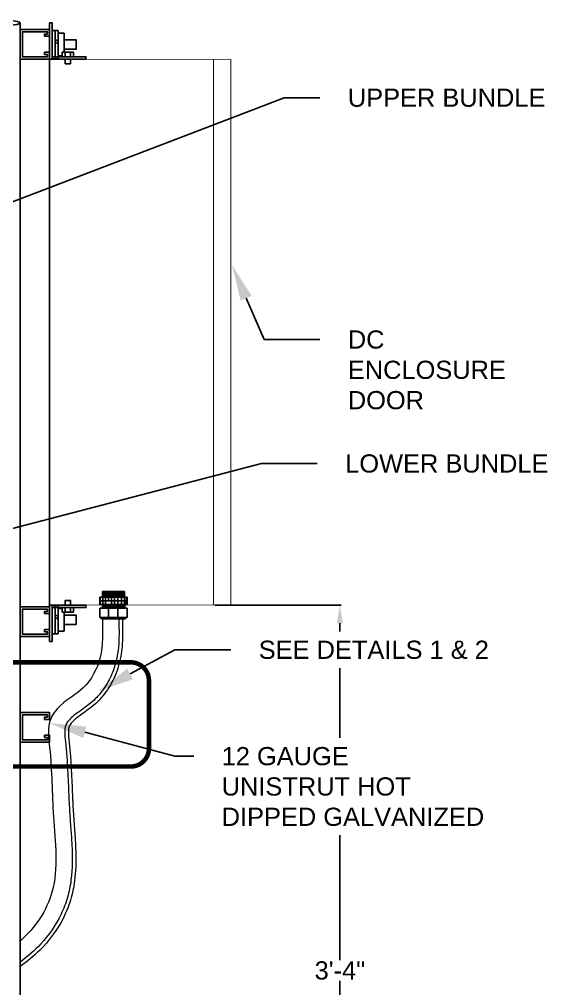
# Model space of a CAD drawing. Header units: feet. Extents: x -17 to 1389, y -162 to 787.
# Drawn here: x 1239.1 to 1268.9, y 112.7 to 166 of the extents above; entities that cross this region are included whole.
import ezdxf
from ezdxf import colors
from ezdxf.entities.mleader import LeaderData, LeaderLine
from ezdxf.math import Vec2, Vec3

# ---------------------------------------------------------------- set-up
doc = ezdxf.new("R2010")
doc.units = ezdxf.units.FT
doc.header["$MEASUREMENT"] = 0
doc.linetypes.add('PHANTOM', pattern=[2.5, 1.25, -0.25, 0.25, -0.25, 0.25, -0.25])
doc.linetypes.add('PHANTOM2', pattern=[1.25, 0.625, -0.125, 0.125, -0.125, 0.125, -0.125])
for name, color, linetype in [('Cable Gland', 4, 'Continuous'), ('DC Homerun', 8, 'Continuous'), ('E-COMB-BOX', 41, 'Continuous'), ('E-DETL-LINE', 153, 'PHANTOM'), ('G-ANNO-DIMS', 1, 'Continuous'), ('G-ANNO-TEXT', 1, 'Continuous'), ('S-BEAM', 7, 'Continuous'), ('S-BOLT', 93, 'Continuous'), ('S-STEL-ANGL', 3, 'Continuous'), ('XREF', 7, 'Continuous')]:
    doc.layers.add(name, color=color, linetype=linetype)
doc.styles.add('NEI-A', font='arial.ttf')
doc.dimstyles.new('NEI-A', dxfattribs={"dimtxt": 0.1, "dimasz": 0.125, "dimexe": 0.0625, "dimexo": 0.0625, "dimgap": 0.0625, "dimtad": 0, "dimtih": 1, "dimtoh": 1, "dimdec": 4, "dimzin": 3, "dimdsep": 46, "dimlunit": 4, "dimtxsty": 'NEI-A', "dimcen": 0, "dimadec": 0, "dimazin": 0, "dimtfac": 0.75, "dimtdec": 4, "dimtofl": 0, "dimtmove": 0, "dimatfit": 3, "dimfxl": 1, "dimfrac": 1, "dimtolj": 1, "dimtzin": 0, "dimarcsym": 0})

# ---------------------------------------------------------------- blocks, each defined once
blk = doc.blocks.new('gland')
at = {"layer": 'Cable Gland'}
for p, q in [((0, 0.598), (1.5, 0.598)), ((0, 0.598), (0, 0.398)), ((0, 0.598), (1.5, 0.598)), ((0, 0.598), (0, 0.398)), ((0.02, 0.598), (0.02, 0.398)), ((0.02, 0.598), (0.02, 0.398)), ((1.134, 0.921), (0.155, 0.862)), ((1.371, 0.903), (0.155, 0.83)), ((1.02, 0.882), (0.155, 0.83)), ((0.155, 0.719), (0.155, 0.879)), ((0.438, 0.879), (0.155, 0.862)), ((1.371, 0.878), (0.155, 0.805)), ((1.371, 0.878), (0.155, 0.805)), ((1.371, 0.847), (0.155, 0.774)), ((1.371, 0.847), (0.155, 0.774)), ((1.371, 0.815), (0.155, 0.742)), ((1.371, 0.815), (0.155, 0.742)), ((1.371, 0.784), (0.155, 0.711)), ((1.371, 0.784), (0.155, 0.711)), ((1.371, 0.752), (0.155, 0.679)), ((1.371, 0.752), (0.155, 0.679)), ((1.371, 0.721), (0.155, 0.647)), ((1.371, 0.721), (0.155, 0.647)), ((1.371, 0.689), (0.155, 0.616)), ((1.371, 0.689), (0.155, 0.616)), ((0.162, 0.598), (0.162, 0.398)), ((0.162, 0.598), (0.162, 0.398)), ((1.371, 0.689), (0.288, 0.624)), ((1.371, 0.689), (0.288, 0.624)), ((0.324, 0.598), (0.324, 0.398)), ((0.324, 0.598), (0.324, 0.398)), ((1.371, 0.657), (0.337, 0.595)), ((1.371, 0.657), (0.337, 0.595)), ((0.487, 0.598), (0.487, 0.398)), ((0.487, 0.598), (0.487, 0.398)), ((0.649, 0.598), (0.649, 0.398)), ((0.649, 0.598), (0.649, 0.398)), ((1.371, 0.752), (0.666, 0.71)), ((1.371, 0.752), (0.666, 0.71)), ((0.811, 0.598), (0.811, 0.398)), ((0.811, 0.598), (0.811, 0.398)), ((1.371, 0.626), (0.912, 0.598)), ((1.371, 0.626), (0.912, 0.598)), ((1.003, 0.598), (1.003, 0.398)), ((1.003, 0.598), (1.003, 0.398)), ((1.194, 0.598), (1.194, 0.398)), ((1.194, 0.598), (1.194, 0.398)), ((1.362, 0.598), (1.362, 0.398)), ((1.362, 0.598), (1.362, 0.398)), ((1.371, 0.598), (1.371, 0.921)), ((1.465, 0.598), (1.465, 0.398)), ((1.465, 0.598), (1.465, 0.398)), ((1.5, 0.598), (1.5, 0.398)), ((1.5, 0.598), (1.5, 0.398)), ((0, 0.398), (1.5, 0.398)), ((0, 0.398), (1.5, 0.398)), ((0, 0.398), (0, 0.198)), ((0, 0.398), (1.5, 0.398)), ((0, 0.398), (1.5, 0.398)), ((0, 0.398), (0, 0.198)), ((0, 0.198), (1.5, 0.198)), ((0, 0.198), (1.5, 0.198)), ((0, 0), (0, -0.519)), ((1.5, 0), (0, 0)), ((0, 0), (0, -0.519)), ((1.5, 0), (0, 0)), ((0.02, 0.398), (0.02, 0.198)), ((0.02, 0.398), (0.02, 0.198)), ((0.447, 0.199), (0.148, 0.181)), ((0.447, 0.199), (0.148, 0.181)), ((0.148, 0), (0.148, 0.198)), ((1.372, 0.192), (0.148, 0.118)), ((1.372, 0.192), (0.148, 0.118)), ((0.834, 0.191), (0.148, 0.15)), ((0.834, 0.191), (0.148, 0.15)), ((1.372, 0.16), (0.148, 0.087)), ((0.148, 0), (0.148, 0.16)), ((1.372, 0.16), (0.148, 0.087)), ((1.372, 0.129), (0.148, 0.055)), ((1.372, 0.129), (0.148, 0.055)), ((1.372, 0.097), (0.148, 0.024)), ((1.372, 0.097), (0.148, 0.024)), ((0.162, 0.398), (0.162, 0.198)), ((0.162, 0.398), (0.162, 0.198)), ((1.372, 0.066), (0.281, 0)), ((1.372, 0.066), (0.281, 0)), ((0.324, 0.398), (0.324, 0.198)), ((0.324, 0.398), (0.324, 0.198)), ((0.487, 0), (0.487, -0.519)), ((0.487, 0), (0.487, -0.519)), ((0.649, 0.398), (0.649, 0.198)), ((0.649, 0.398), (0.649, 0.198)), ((1.372, 0.034), (0.806, 0)), ((1.372, 0.034), (0.806, 0)), ((0.811, 0.398), (0.811, 0.198)), ((0.811, 0.398), (0.811, 0.198)), ((1.003, 0.398), (1.003, 0.198)), ((1.003, 0), (1.003, -0.519)), ((1.003, 0), (1.003, -0.519)), ((1.194, 0.398), (1.194, 0.198)), ((1.194, 0.398), (1.194, 0.198)), ((1.362, 0.398), (1.362, 0.198)), ((1.362, 0.398), (1.362, 0.198)), ((1.372, 0), (1.372, 0.36)), ((1.372, 0), (1.372, 0.36)), ((1.465, 0.398), (1.465, 0.198)), ((1.465, 0.398), (1.465, 0.198)), ((1.5, 0.398), (1.5, 0.198)), ((1.5, 0.398), (1.5, 0.198)), ((1.5, 0), (1.5, -0.519)), ((1.5, 0), (1.5, -0.01)), ((1.5, -0.519), (0, -0.519)), ((1.5, -0.519), (0, -0.519)), ((1.5, -0.346), (1.5, -0.519)), ((1.356, -0.595), (0.144, -0.595)), ((1.356, -0.595), (0.144, -0.595))]:
    blk.add_line(p, q, dxfattribs=at)
blk.add_lwpolyline([(1.371, 0.921), (0.155, 0.921), (0.155, 0.598)], dxfattribs=at)
for centre, radius, start, end in [((0.157, -0.438), 0.157, 211.1124, 265.2765), ((0.157, -0.438), 0.157, 211.1124, 265.2765), ((1.335, -0.432), 0.164, 277.1817, 327.7782), ((1.335, -0.432), 0.164, 277.1817, 327.7782)]:
    blk.add_arc(centre, radius, start, end, dxfattribs=at)
blk = doc.blocks.new('*D19')
at = {"layer": 'Defpoints', "color": 0, "transparency": 16777216}
for p in [(1249.759, 133.805), (1256.707, 133.805), (1256.416, 93.615)]:
    blk.add_point(p, dxfattribs=at)
at = {"layer": 'G-ANNO-DIMS', "color": 0, "lineweight": -2, "transparency": 16777216}
for p, q in [((1249.822, 133.805), (1256.769, 133.805)), ((1256.707, 132.805), (1256.707, 114.283)), ((1256.707, 94.615), (1256.707, 113.137)), ((1256.479, 93.615), (1256.769, 93.615))]:
    blk.add_line(p, q, dxfattribs=at)
at = {"layer": 'G-ANNO-DIMS', "color": 0, "transparency": 16777216}
for points in [[(1256.54, 132.805), (1256.874, 132.805), (1256.707, 133.805)], [(1256.54, 94.615), (1256.874, 94.615), (1256.707, 93.615)]]:
    blk.add_solid(points, dxfattribs=at)
at = {"layer": 'G-ANNO-DIMS', "color": 0, "transparency": 16777216, "insert": (1256.707, 113.71), "char_height": 1, "attachment_point": 5, "style": 'NEI-A'}
blk.add_mtext('\\A1;3\'-4"', dxfattribs=at)

msp = doc.modelspace()

# ---------------------------------------------------------------- linework, layer by layer
at = {"layer": 'DC Homerun', "lineweight": 20}
for points, knots in [([(1244.74397, 133.03922), (1244.75086, 132.83464), (1244.75783, 132.62173), (1244.76359, 131.93313), (1244.74565, 131.42715), (1244.56627, 130.5283), (1244.44829, 130.1531), (1244.12313, 129.44111), (1243.91541, 129.0992), (1243.53951, 128.64748), (1243.40959, 128.51186), (1243.14237, 128.26848), (1243.00992, 128.16393), (1242.76167, 127.97887), (1242.6458, 127.89768), (1242.37898, 127.70854), (1242.24396, 127.61054), (1242.04995, 127.44266), (1241.97897, 127.3696), (1241.87163, 127.2341), (1241.83884, 127.17613), (1241.81385, 127.11557), (1241.804, 127.0827), (1241.78721, 126.98423), (1241.78156, 126.92095), (1241.77964, 126.76269), (1241.78305, 126.6693), (1241.79858, 126.44651), (1241.81259, 126.31294), (1241.83981, 126.04743), (1241.85199, 125.92147), (1241.87351, 125.67675), (1241.88326, 125.55541), (1241.90999, 125.19424), (1241.92444, 124.95727), (1241.96178, 124.25588), (1241.97863, 123.80095), (1242.01224, 123.00867), (1242.02789, 122.66919), (1242.07094, 121.98836), (1242.09929, 121.6387), (1242.15175, 120.91048), (1242.17533, 120.53496), (1242.19573, 119.65941), (1242.18281, 119.15381), (1242.06918, 118.29052), (1241.99699, 117.93596), (1241.78377, 117.2386), (1241.64582, 116.90128), (1241.15022, 115.93156), (1240.71097, 115.34117), (1239.86302, 114.49601), (1239.50387, 114.19785), (1239.11729, 113.93129)], [0.03672106, 0.03672106, 0.03672106, 0.03672106, 0.64279313, 0.64279313, 1.9283794, 1.9283794, 2.81692722, 2.81692722, 3.70547504, 3.70547504, 4.10484756, 4.10484756, 4.50422008, 4.50422008, 4.9035926, 4.9035926, 5.51091696, 5.51091696, 6.01071369, 6.01071369, 6.51051041, 6.51051041, 6.87459902, 6.87459902, 7.23868763, 7.23868763, 7.60277623, 7.60277623, 8.01925894, 8.01925894, 8.36255229, 8.36255229, 8.70584564, 8.70584564, 9.39243234, 9.39243234, 10.76560574, 10.76560574, 11.81860046, 11.81860046, 12.87159518, 12.87159518, 13.9245899, 13.9245899, 15.26862335, 15.26862335, 16.17740405, 16.17740405, 17.08618475, 17.08618475, 18.90374615, 18.90374615, 20.04336912, 20.04336912, 20.04336912, 20.04336912]), ([(1244.54385, 133.03922), (1244.55085, 132.83169), (1244.55791, 132.61724), (1244.56348, 131.93267), (1244.5451, 131.43861), (1244.38071, 130.62374), (1244.28927, 130.31861), (1244.0452, 129.73257), (1243.8925, 129.44876), (1243.59474, 129.0233), (1243.47084, 128.87013), (1243.22751, 128.61419), (1243.11188, 128.5081), (1242.8888, 128.32265), (1242.77945, 128.24047), (1242.45162, 128.00265), (1242.2529, 127.86931), (1241.99034, 127.65934), (1241.90307, 127.57934), (1241.75643, 127.41717), (1241.70045, 127.33773), (1241.64326, 127.23015), (1241.63039, 127.19799), (1241.60557, 127.11102), (1241.59535, 127.05854), (1241.57296, 126.84704), (1241.58072, 126.64065), (1241.61399, 126.28456), (1241.62717, 126.16329), (1241.65213, 125.91103), (1241.66344, 125.78596), (1241.69437, 125.41371), (1241.71102, 125.16946), (1241.75337, 124.44636), (1241.77152, 123.97722), (1241.80619, 123.14045), (1241.82234, 122.77062), (1241.86178, 122.11504), (1241.88387, 121.82601), (1241.92878, 121.22818), (1241.95116, 120.92196), (1241.99817, 119.98676), (1242.00379, 119.34075), (1241.87852, 118.36795), (1241.81605, 118.04787), (1241.63276, 117.41369), (1241.5142, 117.10568), (1241.08705, 116.21542), (1240.70735, 115.66705), (1239.91415, 114.80896), (1239.53287, 114.47367), (1239.1173, 114.17606)], [0.03006161, 0.03006161, 0.03006161, 0.03006161, 0.64576046, 0.64576046, 1.93728137, 1.93728137, 2.69148571, 2.69148571, 3.44569006, 3.44569006, 3.89915839, 3.89915839, 4.25242529, 4.25242529, 4.60569218, 4.60569218, 5.36443685, 5.36443685, 5.86153587, 5.86153587, 6.35863489, 6.35863489, 6.68216119, 6.68216119, 7.00568748, 7.00568748, 7.77016176, 7.77016176, 8.12293423, 8.12293423, 8.47570671, 8.47570671, 9.18125167, 9.18125167, 10.59234158, 10.59234158, 11.73197504, 11.73197504, 12.61164001, 12.61164001, 13.49130499, 13.49130499, 15.25063493, 15.25063493, 16.10118496, 16.10118496, 16.95173499, 16.95173499, 18.65283505, 18.65283505, 19.92794015, 19.92794015, 19.92794015, 19.92794015]), ([(1243.64334, 133.03922), (1243.66749, 132.32331), (1243.71319, 130.96901), (1242.7789, 129.18168), (1241.45891, 128.50312), (1240.56723, 127.38941), (1240.87213, 125.17049), (1240.87505, 122.11663), (1241.38395, 118.20002), (1239.9665, 116.07041), (1239.11739, 115.32396)], [0, 0, 0, 0, 2.1308778, 4.03099723, 5.62720647, 6.51770454, 8.09980298, 11.90856002, 16.05157241, 19.29305066, 19.29305066, 19.29305066, 19.29305066])]:
    msp.add_open_spline(points, degree=3, knots=knots, dxfattribs=at)
at = {"layer": 'E-COMB-BOX', "const_width": 0.05}
for points in [[(1250.70705, 163.80498), (1240.74362, 163.80498), (1240.74362, 133.80498)], [(1249.75932, 133.80498), (1249.75932, 163.80498)], [(1250.70705, 133.80498), (1250.70705, 163.80498)]]:
    msp.add_lwpolyline(points, dxfattribs=at)
at = {"layer": 'E-COMB-BOX'}
msp.add_lwpolyline([(1240.74362, 133.80498, 0.05, 0.05, 0), (1250.70705, 133.80498, 0, 0, 0)], format="xyseb", dxfattribs=at)
at = {"layer": 'E-DETL-LINE', "linetype": 'PHANTOM2', "ltscale": 0.5, "const_width": 0.25}
msp.add_lwpolyline([(1236.8991, 124.9258, -0.41421356), (1235.8991, 125.9258), (1235.8991, 129.65377, -0.41421356), (1236.8991, 130.65377), (1245.20637, 130.65377, -0.41421356), (1246.20637, 129.65377), (1246.20637, 125.9258, -0.41421356), (1245.20637, 124.9258)], format="xyb", close=True, dxfattribs=at)
at = {"layer": 'S-BEAM'}
for p, q in [((1239.1202, 165.80841), (1239.11612, 81.85105)), ((1240.74362, 164.36748), (1240.74362, 133.80498))]:
    msp.add_line(p, q, dxfattribs=at)
at = {"layer": 'S-BOLT'}
for p, q in [((1241.54246, 165.23359), (1241.21446, 165.23359)), ((1241.54246, 165.23359), (1241.54246, 164.19409)), ((1241.21446, 164.76333), (1241.04935, 164.92105)), ((1241.21446, 164.61748), (1241.04935, 164.77521)), ((1241.43112, 164.00137), (1241.21446, 164.00137)), ((1241.21446, 133.13833), (1241.04935, 133.29605)), ((1241.43112, 133.60859), (1241.21446, 133.60859)), ((1241.54246, 133.41587), (1241.54246, 132.37637)), ((1241.21446, 132.99248), (1241.04935, 133.15021)), ((1241.54246, 132.37637), (1241.21446, 132.37637))]:
    msp.add_line(p, q, dxfattribs=at)
for points in [[(1241.21446, 163.83922), (1240.88424, 163.83922), (1240.88424, 165.39575), (1241.21446, 165.39575)], [(1241.04935, 163.83922), (1241.04935, 165.39575)], [(1241.21446, 165.39575), (1241.21446, 163.83922)], [(1240.74596, 164.86748), (1240.74596, 164.36748)], [(1241.54246, 164.86748), (1242.20451, 164.86748), (1242.20451, 164.36748), (1241.54246, 164.36748)], [(1241.21446, 132.21422), (1240.88424, 132.21422), (1240.88424, 133.77075), (1241.21446, 133.77075)], [(1241.04935, 132.21422), (1241.04935, 133.77075)], [(1241.21446, 133.77075), (1241.21446, 132.21422)], [(1240.74596, 133.24248), (1240.74596, 132.74248)], [(1241.54246, 133.24248), (1242.20451, 133.24248), (1242.20451, 132.74248), (1241.54246, 132.74248)]]:
    msp.add_lwpolyline(points, dxfattribs=at)
at = {"layer": 'S-STEL-ANGL'}
for p, q in [((1242.05612, 164.19409), (1241.43112, 164.19409)), ((1241.43112, 164.19409), (1241.43112, 163.94409)), ((1241.59362, 164.19409), (1241.59362, 163.94409)), ((1241.89362, 164.19409), (1241.89362, 163.94409)), ((1242.05612, 164.19409), (1242.05612, 163.94409)), ((1241.59362, 163.80498), (1241.59362, 163.55498)), ((1241.89362, 163.80498), (1241.89362, 163.55498)), ((1241.89362, 163.55498), (1241.59362, 163.55498)), ((1241.59362, 133.80498), (1241.59362, 134.05498)), ((1241.89362, 134.05498), (1241.59362, 134.05498)), ((1241.89362, 133.80498), (1241.89362, 134.05498)), ((1241.43112, 133.41587), (1241.43112, 133.66587)), ((1242.05612, 133.41587), (1241.43112, 133.41587)), ((1241.59362, 133.41587), (1241.59362, 133.66587)), ((1241.89362, 133.41587), (1241.89362, 133.66587)), ((1242.05612, 133.41587), (1242.05612, 133.66587))]:
    msp.add_line(p, q, dxfattribs=at)
at = {"layer": 'S-STEL-ANGL', "flags": 128}
for points in [[(1240.74362, 165.80498), (1240.88424, 165.80498), (1240.88424, 163.94498), (1242.74362, 163.94498), (1242.74362, 163.80498), (1240.74362, 163.80498), (1240.74362, 165.80498)], [(1239.11989, 165.44566), (1240.74489, 165.44566), (1240.74489, 165.07066), (1240.46364, 165.07066), (1240.46364, 165.19566), (1240.61989, 165.19566), (1240.61989, 165.32066), (1239.24489, 165.32066), (1239.24489, 163.94566), (1240.61989, 163.94566), (1240.61989, 164.07066), (1240.46364, 164.07066), (1240.46364, 164.19566), (1240.74489, 164.19566), (1240.74489, 163.82066), (1239.11989, 163.82066), (1239.11989, 165.44566)], [(1240.74362, 131.80498), (1240.88424, 131.80498), (1240.88424, 133.66498), (1242.74362, 133.66498), (1242.74362, 133.80498), (1240.74362, 133.80498), (1240.74362, 131.80498)], [(1239.11989, 133.70759), (1240.74489, 133.70759), (1240.74489, 133.33259), (1240.46364, 133.33259), (1240.46364, 133.45759), (1240.61989, 133.45759), (1240.61989, 133.58259), (1239.24489, 133.58259), (1239.24489, 132.20759), (1240.61989, 132.20759), (1240.61989, 132.33259), (1240.46364, 132.33259), (1240.46364, 132.45759), (1240.74489, 132.45759), (1240.74489, 132.08259), (1239.11989, 132.08259), (1239.11989, 133.70759)], [(1239.11989, 127.89255), (1240.74489, 127.89255), (1240.74489, 127.51755), (1240.46364, 127.51755), (1240.46364, 127.64255), (1240.61989, 127.64255), (1240.61989, 127.76755), (1239.24489, 127.76755), (1239.24489, 126.39255), (1240.61989, 126.39255), (1240.61989, 126.51755), (1240.46364, 126.51755), (1240.46364, 126.64255), (1240.74489, 126.64255), (1240.74489, 126.26755), (1239.11989, 126.26755), (1239.11989, 127.89255)]]:
    msp.add_lwpolyline(points, dxfattribs=at)
at = {"layer": 'XREF'}
msp.add_ellipse((1237.12091, 165.80333), major_axis=(-1.99997, 0), ratio=0.09791525, dxfattribs=at)

# ---------------------------------------------------------------- block references
at = {"layer": 'Cable Gland'}
msp.add_blockref('gland', (1243.49901, 133.63394), dxfattribs=at)

# ---------------------------------------------------------------- dimensions: what is measured, and where the dimension line sits
at = {"layer": 'G-ANNO-DIMS'}
dim = msp.add_linear_dim(base=(1256.70697, 133.80498), p1=(1256.41647, 93.61485), p2=(1249.75932, 133.80498), angle=90, dimstyle='NEI-A', override={"dimtxt": 1, "dimasz": 1, "dimdec": 0}, dxfattribs=at)
dim.commit()
dim.dimension.update_dxf_attribs({"geometry": '*D19', "text_midpoint": (1256.70697, 113.70992)})

# ---------------------------------------------------------------- next in the draw order: leaders
at = {"layer": 'G-ANNO-TEXT'}
ml = msp.add_multileader_mtext('Standard', dxfattribs=at)
ml.set_content('\\pxql,t3.00005;DC ENCLOSURE DOOR', color=256, style='NEI-A')
ml.set_leader_properties()
ml.build(insert=Vec2(0, 0))
ml.multileader.update_dxf_attribs({"dogleg_length": 3.07146, "arrow_head_size": 2})
ctx = ml.context
ctx.base_point, ctx.char_height, ctx.arrow_head_size, ctx.landing_gap_size, ctx.plane_origin = Vec3(1255.60581, 148.39362), 1, 2, 1.53573, Vec3(2001.33701, -396.97643)
notes = []
notes.append((ctx, [(0, (1, 1, 0), (1252.53435, 148.39362), (1, 0), 3.07146, [(1, [(1250.76628, 152.50606)], 0, [])])]))
ctx.mtext.insert, ctx.mtext.width, ctx.mtext.flow_direction = Vec3(1257.14154, 148.90214), 4.1832606, 5
ctx.mtext.has_bg_fill, ctx.mtext.bg_color, ctx.mtext.bg_scale_factor, ctx.mtext.bg_transparency, ctx.mtext.use_window_bg_color = 1, -1073741824, 1.5, 0, 1
ml = msp.add_multileader_mtext('Standard', dxfattribs=at)
ml.set_content('\\pxql,t3.00005;LOWER BUNDLE', color=256, style='NEI-A')
ml.set_leader_properties()
ml.build(insert=Vec2(0, 0))
ml.multileader.update_dxf_attribs({"dogleg_length": 3.07146, "arrow_head_size": 2})
ctx = ml.context
ctx.base_point, ctx.char_height, ctx.arrow_head_size, ctx.landing_gap_size, ctx.plane_origin = Vec3(1255.46274, 141.57782), 1, 2, 1.53573, Vec3(1979.085, -414.20026)
notes.append((ctx, [(0, (1, 1, 0), (1252.39128, 141.57782), (1, 0), 3.07146, [(1, [(1228.17667, 135.28223)], 0, [])])]))
ctx.mtext.insert, ctx.mtext.width, ctx.mtext.flow_direction = Vec3(1256.99847, 142.08635), 11.4001967, 5
ctx.mtext.has_bg_fill, ctx.mtext.bg_color, ctx.mtext.bg_scale_factor, ctx.mtext.bg_transparency, ctx.mtext.use_window_bg_color = 1, -1073741824, 1.5, 0, 1
ml = msp.add_multileader_mtext('Standard', dxfattribs=at)
ml.set_content('\\pxql,t3.00005;SEE DETAILS 1 & 2', color=256, style='NEI-A')
ml.set_leader_properties()
ml.build(insert=Vec2(0, 0))
ml.multileader.update_dxf_attribs({"dogleg_length": 3.07146, "arrow_head_size": 2})
ctx = ml.context
ctx.base_point, ctx.char_height, ctx.arrow_head_size, ctx.landing_gap_size, ctx.plane_origin = Vec3(1250.70757, 131.33512), 1, 2, 1.53573, Vec3(2002.88442, -416.87319)
notes.append((ctx, [(0, (1, 1, 0), (1247.63611, 131.33512), (1, 0), 3.07146, [(1, [(1243.40306, 129.06968)], 0, [])])]))
ctx.mtext.insert, ctx.mtext.width, ctx.mtext.flow_direction = Vec3(1252.2433, 131.84671), 12.5925375, 5
ctx.mtext.has_bg_fill, ctx.mtext.bg_color, ctx.mtext.bg_scale_factor, ctx.mtext.bg_transparency, ctx.mtext.use_window_bg_color = 1, -1073741824, 1.5, 0, 1
ml = msp.add_multileader_mtext('Standard', dxfattribs=at)
ml.set_content('\\A1;\\pxql,t3.00005;12 GAUGE\\PUNISTRUT HOT DIPPED GALVANIZED', color=256, style='NEI-A')
ml.set_leader_properties()
ml.build(insert=Vec2(0, 0))
ml.multileader.update_dxf_attribs({"dogleg_length": 3.07146, "arrow_head_size": 2})
ctx = ml.context
ctx.base_point, ctx.char_height, ctx.arrow_head_size, ctx.landing_gap_size, ctx.plane_origin = Vec3(1248.66879, 125.48912), 1, 2, 1.53573, Vec3(2022.78638, -416.86067)
notes.append((ctx, [(0, (1, 1, 0), (1247.63193, 125.48912), (1, 0), 1.03686, [(1, [(1240.74489, 127.32088)], 0, [])])]))
ctx.mtext.insert, ctx.mtext.width, ctx.mtext.flow_direction = Vec3(1250.20452, 125.99765), 14.8062588, 5
ctx.mtext.has_bg_fill, ctx.mtext.bg_color, ctx.mtext.bg_scale_factor, ctx.mtext.bg_transparency, ctx.mtext.use_window_bg_color = 1, -1073741824, 1.5, 0, 1
for ctx, leaders in notes:
    for number, flags, end, landing, length, lines in leaders:
        leader = LeaderData()
        leader.index, (leader.has_last_leader_line, leader.has_dogleg_vector, leader.attachment_direction) = number, flags
        leader.last_leader_point, leader.dogleg_vector, leader.dogleg_length = Vec3(end), Vec3(landing), length
        for number, points, colour, breaks in lines:
            line = LeaderLine()
            line.index, line.vertices, line.color, line.breaks = number, Vec3.list(points), colors.encode_raw_color(colour), breaks
            leader.lines.append(line)
        ctx.leaders.append(leader)

# ---------------------------------------------------------------- next in the draw order: leaders
ml = msp.add_multileader_mtext('Standard', dxfattribs=at)
ml.set_content('\\pxql,t3.00005;UPPER BUNDLE', color=256, style='NEI-A')
ml.set_leader_properties()
ml.build(insert=Vec2(0, 0))
ml.multileader.update_dxf_attribs({"dogleg_length": 3.07146, "arrow_head_size": 2})
ctx = ml.context
ctx.base_point, ctx.char_height, ctx.arrow_head_size, ctx.landing_gap_size, ctx.plane_origin = Vec3(1255.60581, 161.6877), 1, 2, 1.53573, Vec3(1978.90184, -397.49062)
notes = []
notes.append((ctx, [(0, (1, 1, 0), (1253.63839, 161.6877), (1, 0), 1.96742, [(1, [(1228.33111, 151.99187)], 0, [])])]))
ctx.mtext.insert, ctx.mtext.width, ctx.mtext.flow_direction = Vec3(1257.14154, 162.19622), 10.9472319, 5
ctx.mtext.has_bg_fill, ctx.mtext.bg_color, ctx.mtext.bg_scale_factor, ctx.mtext.bg_transparency, ctx.mtext.use_window_bg_color = 1, -1073741824, 1.5, 0, 1
for ctx, leaders in notes:
    for number, flags, end, landing, length, lines in leaders:
        leader = LeaderData()
        leader.index, (leader.has_last_leader_line, leader.has_dogleg_vector, leader.attachment_direction) = number, flags
        leader.last_leader_point, leader.dogleg_vector, leader.dogleg_length = Vec3(end), Vec3(landing), length
        for number, points, colour, breaks in lines:
            line = LeaderLine()
            line.index, line.vertices, line.color, line.breaks = number, Vec3.list(points), colors.encode_raw_color(colour), breaks
            leader.lines.append(line)
        ctx.leaders.append(leader)

doc.saveas('drawing.dxf')
